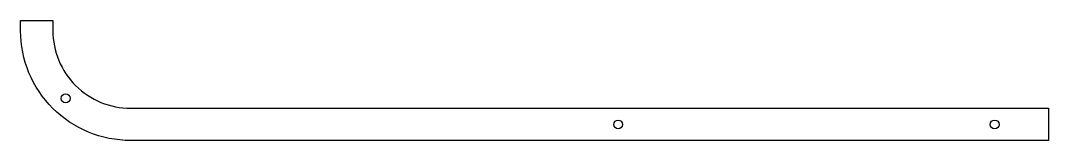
# Model space of a CAD drawing. Header units: millimetres. Extents: x -700 to 0, y 0 to 82.
import ezdxf

# ---------------------------------------------------------------- set-up
doc = ezdxf.new("R2010")
doc.units = ezdxf.units.MM
doc.layers.add('A_SIDE_HOLES_15.5', color=7, linetype='Continuous')
doc.layers.add('OUTSIDE_THROUGH', color=7, linetype='Continuous')

msp = doc.modelspace()

# ---------------------------------------------------------------- linework, layer by layer
at = {"layer": 'A_SIDE_HOLES_15.5'}
for centre in [(-669.3, 28.81), (-293.01, 11), (-36.63, 11)]:
    msp.add_circle(centre, 3, dxfattribs=at)
at = {"layer": 'OUTSIDE_THROUGH'}
msp.add_lwpolyline([(0, 0), (-625, 0, -0.414214), (-700, 75), (-700, 82), (-678, 82), (-678, 75, 0.414214), (-625, 22), (0, 22)], format="xyb", close=True, dxfattribs=at)

doc.saveas('drawing.dxf')
